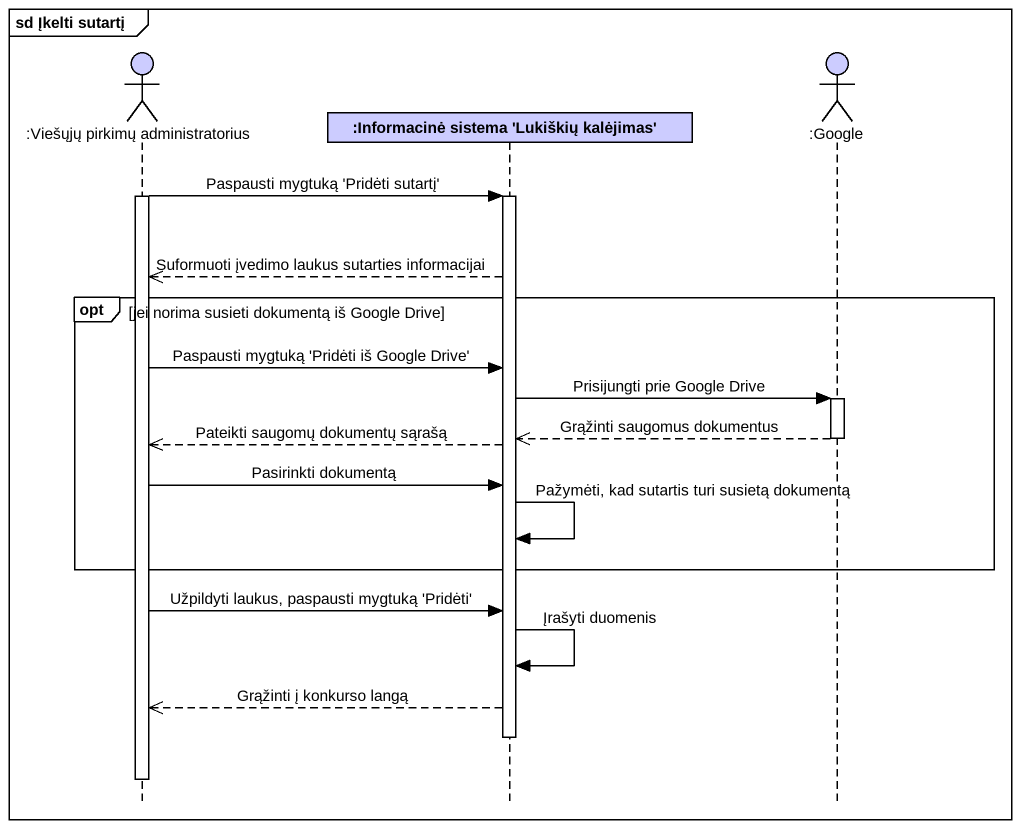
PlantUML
@startuml
mainframe sd Įkelti sutartį
hide footbox
actor ":Viešųjų pirkimų administratorius" as Viešųjų_pirkimų #CCCCFF
participant ":Informacinė sistema 'Lukiškių kalėjimas'" as Informacinė_sistema #CCCCFF
actor ":Google" as Google #CCCCFF

activate Viešųjų_pirkimų
Viešųjų_pirkimų -> Informacinė_sistema : Paspausti mygtuką 'Pridėti sutartį'
activate Informacinė_sistema
Informacinė_sistema -->> Viešųjų_pirkimų : Suformuoti įvedimo laukus sutarties informacijai
opt jei norima susieti dokumentą iš Google Drive
  Viešųjų_pirkimų -> Informacinė_sistema : Paspausti mygtuką 'Pridėti iš Google Drive'
  Informacinė_sistema -> Google : Prisijungti prie Google Drive
  activate Google
  Google -->> Informacinė_sistema : Grąžinti saugomus dokumentus
  deactivate Google
  Informacinė_sistema -->> Viešųjų_pirkimų : Pateikti saugomų dokumentų sąrašą
  Viešųjų_pirkimų -> Informacinė_sistema : Pasirinkti dokumentą
  Informacinė_sistema -> Informacinė_sistema : Pažymėti, kad sutartis turi susietą dokumentą
end
Viešųjų_pirkimų -> Informacinė_sistema : Užpildyti laukus, paspausti mygtuką 'Pridėti'
Informacinė_sistema -> Informacinė_sistema : Įrašyti duomenis
Informacinė_sistema -->> Viešųjų_pirkimų : Grąžinti į konkurso langą
deactivate Informacinė_sistema
deactivate Viešųjų_pirkimų
@enduml
